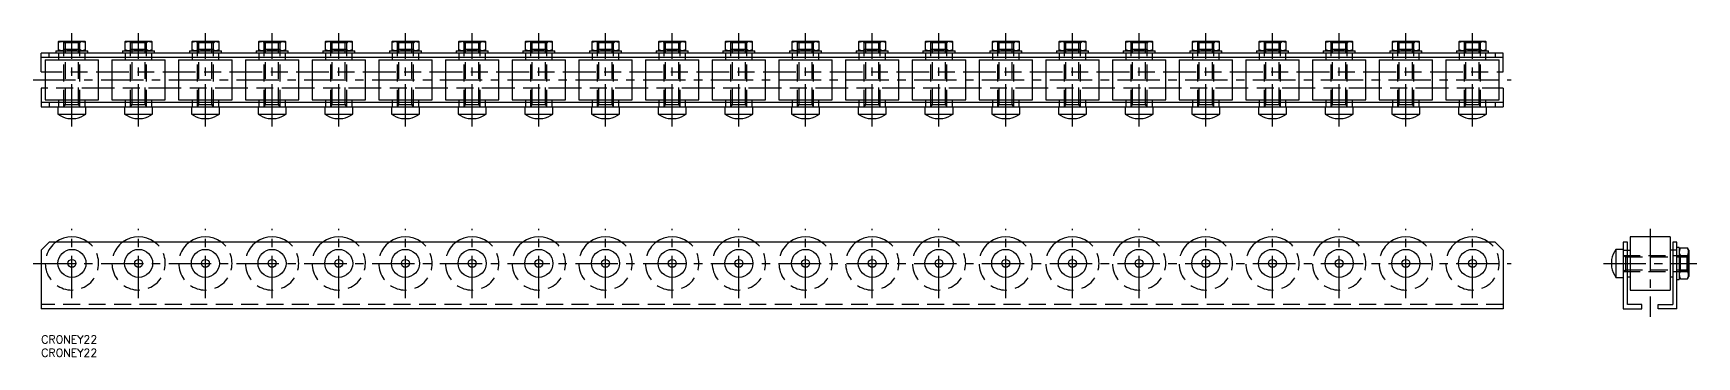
# Model space of a CAD drawing. Extents: x -3 to 621, y -8 to 113.
import ezdxf

# ---------------------------------------------------------------- set-up
doc = ezdxf.new("R2010")
doc.units = 0
doc.header["$LTSCALE"] = 0.5
doc.linetypes.add('CENTER', pattern=[50.8, 31.75, -6.35, 6.35, -6.35])
doc.linetypes.add('DASHED', pattern=[19.05, 12.7, -6.35])
for name, color, linetype in [('MSM_CENTER', 1, 'CENTER'), ('MSM_CONTINUOUS', 7, 'CONTINUOUS'), ('MSM_DASHED', 4, 'DASHED'), ('MSM_PART_NUMBER', 7, 'CONTINUOUS')]:
    doc.layers.add(name, color=color, linetype=linetype)
doc.styles.get("Standard").update_dxf_attribs({"font": 'txt.shx', "height": 3, "bigfont": 'bigfont.shx'})

# ---------------------------------------------------------------- blocks, each defined once
blk = doc.blocks.new('*U28')
at = {"layer": 'MSM_PART_NUMBER'}
blk.add_text('CRONEY22', height=3, dxfattribs=at).set_placement((0, -3))
blk = doc.blocks.new('*U29')
at = {"layer": 'MSM_PART_NUMBER'}
blk.add_text('CRONEY22', height=3, dxfattribs=at).set_placement((0, -8))

msp = doc.modelspace()

# ---------------------------------------------------------------- linework, layer by layer
at = {"layer": 'MSM_CENTER'}
for p, q in [((11.5, 78.24), (11.5, 113.24)), ((36.5, 78.24), (36.5, 113.24)), ((61.5, 78.24), (61.5, 113.24)), ((86.5, 78.24), (86.5, 113.24)), ((111.5, 78.24), (111.5, 113.24)), ((136.5, 78.24), (136.5, 113.24)), ((161.5, 78.24), (161.5, 113.24)), ((186.5, 78.24), (186.5, 113.24)), ((211.5, 78.24), (211.5, 113.24)), ((236.5, 78.24), (236.5, 113.24)), ((261.5, 78.24), (261.5, 113.24)), ((286.5, 78.24), (286.5, 113.24)), ((311.5, 78.24), (311.5, 113.24)), ((336.5, 78.24), (336.5, 113.24)), ((361.5, 78.24), (361.5, 113.24)), ((386.5, 78.24), (386.5, 113.24)), ((411.5, 78.24), (411.5, 113.24)), ((436.5, 78.24), (436.5, 113.24)), ((461.5, 78.24), (461.5, 113.24)), ((486.5, 78.24), (486.5, 113.24)), ((511.5, 78.24), (511.5, 113.24)), ((536.5, 78.24), (536.5, 113.24)), ((-3, 95.74), (551, 95.74)), ((11.5, 14), (11.5, 40)), ((36.5, 14), (36.5, 40)), ((61.5, 14), (61.5, 40)), ((86.5, 14), (86.5, 40)), ((111.5, 14), (111.5, 40)), ((136.5, 14), (136.5, 40)), ((161.5, 14), (161.5, 40)), ((186.5, 14), (186.5, 40)), ((211.5, 14), (211.5, 40)), ((236.5, 14), (236.5, 40)), ((261.5, 14), (261.5, 40)), ((286.5, 14), (286.5, 40)), ((311.5, 14), (311.5, 40)), ((336.5, 14), (336.5, 40)), ((361.5, 14), (361.5, 40)), ((386.5, 14), (386.5, 40)), ((411.5, 14), (411.5, 40)), ((436.5, 14), (436.5, 40)), ((461.5, 14), (461.5, 40)), ((486.5, 14), (486.5, 40)), ((511.5, 14), (511.5, 40)), ((536.5, 14), (536.5, 40)), ((603.03, 40), (603.03, 7)), ((-3, 27), (551, 27)), ((585.53, 27), (620.53, 27))]:
    msp.add_line(p, q, dxfattribs=at)
at = {"layer": 'MSM_CONTINUOUS'}
for p, q in [((5.5, 106.64), (5.5, 105.84)), ((5.5, 106.64), (17.5, 106.64)), ((6.6, 110.24), (6.5, 110.18)), ((6.5, 106.7), (6.5, 110.18)), ((6.5, 106.7), (6.6, 106.64)), ((6.6, 110.24), (16.4, 110.24)), ((11.5, 107.14), (11.5, 109.73)), ((16.5, 110.18), (16.4, 110.24)), ((16.4, 106.64), (16.5, 106.7)), ((16.5, 110.18), (16.5, 106.7)), ((17.5, 105.84), (17.5, 106.64)), ((30.5, 106.64), (30.5, 105.84)), ((30.5, 106.64), (42.5, 106.64)), ((31.6, 110.24), (31.5, 110.18)), ((31.5, 106.7), (31.5, 110.18)), ((31.5, 106.7), (31.6, 106.64)), ((31.6, 110.24), (41.4, 110.24)), ((36.5, 107.14), (36.5, 109.73)), ((41.5, 110.18), (41.4, 110.24)), ((41.4, 106.64), (41.5, 106.7)), ((41.5, 110.18), (41.5, 106.7)), ((42.5, 105.84), (42.5, 106.64)), ((55.5, 106.64), (55.5, 105.84)), ((55.5, 106.64), (67.5, 106.64)), ((56.6, 110.24), (56.5, 110.18)), ((56.5, 106.7), (56.5, 110.18)), ((56.5, 106.7), (56.6, 106.64)), ((56.6, 110.24), (66.4, 110.24)), ((61.5, 107.14), (61.5, 109.73)), ((66.5, 110.18), (66.4, 110.24)), ((66.4, 106.64), (66.5, 106.7)), ((66.5, 110.18), (66.5, 106.7)), ((67.5, 105.84), (67.5, 106.64)), ((80.5, 106.64), (80.5, 105.84)), ((80.5, 106.64), (92.5, 106.64)), ((81.6, 110.24), (81.5, 110.18)), ((81.5, 106.7), (81.5, 110.18)), ((81.5, 106.7), (81.6, 106.64)), ((81.6, 110.24), (91.4, 110.24)), ((86.5, 107.14), (86.5, 109.73)), ((91.5, 110.18), (91.4, 110.24)), ((91.4, 106.64), (91.5, 106.7)), ((91.5, 110.18), (91.5, 106.7)), ((92.5, 105.84), (92.5, 106.64)), ((105.5, 106.64), (105.5, 105.84)), ((105.5, 106.64), (117.5, 106.64)), ((106.6, 110.24), (106.5, 110.18)), ((106.5, 106.7), (106.5, 110.18)), ((106.5, 106.7), (106.6, 106.64)), ((106.6, 110.24), (116.4, 110.24)), ((111.5, 107.14), (111.5, 109.73)), ((116.5, 110.18), (116.4, 110.24)), ((116.4, 106.64), (116.5, 106.7)), ((116.5, 110.18), (116.5, 106.7)), ((117.5, 105.84), (117.5, 106.64)), ((130.5, 106.64), (130.5, 105.84)), ((130.5, 106.64), (142.5, 106.64)), ((131.6, 110.24), (131.5, 110.18)), ((131.5, 106.7), (131.5, 110.18)), ((131.5, 106.7), (131.6, 106.64)), ((131.6, 110.24), (141.4, 110.24)), ((136.5, 107.14), (136.5, 109.73)), ((141.5, 110.18), (141.4, 110.24)), ((141.4, 106.64), (141.5, 106.7)), ((141.5, 110.18), (141.5, 106.7)), ((142.5, 105.84), (142.5, 106.64)), ((155.5, 106.64), (155.5, 105.84)), ((155.5, 106.64), (167.5, 106.64)), ((156.6, 110.24), (156.5, 110.18)), ((156.5, 106.7), (156.5, 110.18)), ((156.5, 106.7), (156.6, 106.64)), ((156.6, 110.24), (166.4, 110.24)), ((161.5, 107.14), (161.5, 109.73)), ((166.5, 110.18), (166.4, 110.24)), ((166.4, 106.64), (166.5, 106.7)), ((166.5, 110.18), (166.5, 106.7)), ((167.5, 105.84), (167.5, 106.64)), ((180.5, 106.64), (180.5, 105.84)), ((180.5, 106.64), (192.5, 106.64)), ((181.6, 110.24), (181.5, 110.18)), ((181.5, 106.7), (181.5, 110.18)), ((181.5, 106.7), (181.6, 106.64)), ((181.6, 110.24), (191.4, 110.24)), ((186.5, 107.14), (186.5, 109.73)), ((191.5, 110.18), (191.4, 110.24)), ((191.4, 106.64), (191.5, 106.7)), ((191.5, 110.18), (191.5, 106.7)), ((192.5, 105.84), (192.5, 106.64)), ((205.5, 106.64), (205.5, 105.84)), ((205.5, 106.64), (217.5, 106.64)), ((206.6, 110.24), (206.5, 110.18)), ((206.5, 106.7), (206.5, 110.18)), ((206.5, 106.7), (206.6, 106.64)), ((206.6, 110.24), (216.4, 110.24)), ((211.5, 107.14), (211.5, 109.73)), ((216.5, 110.18), (216.4, 110.24)), ((216.4, 106.64), (216.5, 106.7)), ((216.5, 110.18), (216.5, 106.7)), ((217.5, 105.84), (217.5, 106.64)), ((230.5, 106.64), (230.5, 105.84)), ((230.5, 106.64), (242.5, 106.64)), ((231.6, 110.24), (231.5, 110.18)), ((231.5, 106.7), (231.5, 110.18)), ((231.5, 106.7), (231.6, 106.64)), ((231.6, 110.24), (241.4, 110.24)), ((236.5, 107.14), (236.5, 109.73)), ((241.5, 110.18), (241.4, 110.24)), ((241.4, 106.64), (241.5, 106.7)), ((241.5, 110.18), (241.5, 106.7)), ((242.5, 105.84), (242.5, 106.64)), ((255.5, 106.64), (255.5, 105.84)), ((255.5, 106.64), (267.5, 106.64)), ((256.6, 110.24), (256.5, 110.18)), ((256.5, 106.7), (256.5, 110.18)), ((256.5, 106.7), (256.6, 106.64)), ((256.6, 110.24), (266.4, 110.24)), ((261.5, 107.14), (261.5, 109.73)), ((266.5, 110.18), (266.4, 110.24)), ((266.4, 106.64), (266.5, 106.7)), ((266.5, 110.18), (266.5, 106.7)), ((267.5, 105.84), (267.5, 106.64)), ((280.5, 106.64), (280.5, 105.84)), ((280.5, 106.64), (292.5, 106.64)), ((281.6, 110.24), (281.5, 110.18)), ((281.5, 106.7), (281.5, 110.18)), ((281.5, 106.7), (281.6, 106.64)), ((281.6, 110.24), (291.4, 110.24)), ((286.5, 107.14), (286.5, 109.73)), ((291.5, 110.18), (291.4, 110.24)), ((291.4, 106.64), (291.5, 106.7)), ((291.5, 110.18), (291.5, 106.7)), ((292.5, 105.84), (292.5, 106.64)), ((305.5, 106.64), (305.5, 105.84)), ((305.5, 106.64), (317.5, 106.64)), ((306.6, 110.24), (306.5, 110.18)), ((306.5, 106.7), (306.5, 110.18)), ((306.5, 106.7), (306.6, 106.64)), ((306.6, 110.24), (316.4, 110.24)), ((311.5, 107.14), (311.5, 109.73)), ((316.5, 110.18), (316.4, 110.24)), ((316.4, 106.64), (316.5, 106.7)), ((316.5, 110.18), (316.5, 106.7)), ((317.5, 105.84), (317.5, 106.64)), ((330.5, 106.64), (330.5, 105.84)), ((330.5, 106.64), (342.5, 106.64)), ((331.6, 110.24), (331.5, 110.18)), ((331.5, 106.7), (331.5, 110.18)), ((331.5, 106.7), (331.6, 106.64)), ((331.6, 110.24), (341.4, 110.24)), ((336.5, 107.14), (336.5, 109.73)), ((341.5, 110.18), (341.4, 110.24)), ((341.4, 106.64), (341.5, 106.7)), ((341.5, 110.18), (341.5, 106.7)), ((342.5, 105.84), (342.5, 106.64)), ((355.5, 106.64), (355.5, 105.84)), ((355.5, 106.64), (367.5, 106.64)), ((356.6, 110.24), (356.5, 110.18)), ((356.5, 106.7), (356.5, 110.18)), ((356.5, 106.7), (356.6, 106.64)), ((356.6, 110.24), (366.4, 110.24)), ((361.5, 107.14), (361.5, 109.73)), ((366.5, 110.18), (366.4, 110.24)), ((366.4, 106.64), (366.5, 106.7)), ((366.5, 110.18), (366.5, 106.7)), ((367.5, 105.84), (367.5, 106.64)), ((380.5, 106.64), (380.5, 105.84)), ((380.5, 106.64), (392.5, 106.64)), ((381.6, 110.24), (381.5, 110.18)), ((381.5, 106.7), (381.5, 110.18)), ((381.5, 106.7), (381.6, 106.64)), ((381.6, 110.24), (391.4, 110.24)), ((386.5, 107.14), (386.5, 109.73)), ((391.5, 110.18), (391.4, 110.24)), ((391.4, 106.64), (391.5, 106.7)), ((391.5, 110.18), (391.5, 106.7)), ((392.5, 105.84), (392.5, 106.64)), ((405.5, 106.64), (405.5, 105.84)), ((405.5, 106.64), (417.5, 106.64)), ((406.6, 110.24), (406.5, 110.18)), ((406.5, 106.7), (406.5, 110.18)), ((406.5, 106.7), (406.6, 106.64)), ((406.6, 110.24), (416.4, 110.24)), ((411.5, 107.14), (411.5, 109.73)), ((416.5, 110.18), (416.4, 110.24)), ((416.4, 106.64), (416.5, 106.7)), ((416.5, 110.18), (416.5, 106.7)), ((417.5, 105.84), (417.5, 106.64)), ((430.5, 106.64), (430.5, 105.84)), ((430.5, 106.64), (442.5, 106.64)), ((431.6, 110.24), (431.5, 110.18)), ((431.5, 106.7), (431.5, 110.18)), ((431.5, 106.7), (431.6, 106.64)), ((431.6, 110.24), (441.4, 110.24)), ((436.5, 107.14), (436.5, 109.73)), ((441.5, 110.18), (441.4, 110.24)), ((441.4, 106.64), (441.5, 106.7)), ((441.5, 110.18), (441.5, 106.7)), ((442.5, 105.84), (442.5, 106.64)), ((455.5, 106.64), (455.5, 105.84)), ((455.5, 106.64), (467.5, 106.64)), ((456.6, 110.24), (456.5, 110.18)), ((456.5, 106.7), (456.5, 110.18)), ((456.5, 106.7), (456.6, 106.64)), ((456.6, 110.24), (466.4, 110.24)), ((461.5, 107.14), (461.5, 109.73)), ((466.5, 110.18), (466.4, 110.24)), ((466.4, 106.64), (466.5, 106.7)), ((466.5, 110.18), (466.5, 106.7)), ((467.5, 105.84), (467.5, 106.64)), ((480.5, 106.64), (480.5, 105.84)), ((480.5, 106.64), (492.5, 106.64)), ((481.6, 110.24), (481.5, 110.18)), ((481.5, 106.7), (481.5, 110.18)), ((481.5, 106.7), (481.6, 106.64)), ((481.6, 110.24), (491.4, 110.24)), ((486.5, 107.14), (486.5, 109.73)), ((491.5, 110.18), (491.4, 110.24)), ((491.4, 106.64), (491.5, 106.7)), ((491.5, 110.18), (491.5, 106.7)), ((492.5, 105.84), (492.5, 106.64)), ((505.5, 106.64), (505.5, 105.84)), ((505.5, 106.64), (517.5, 106.64)), ((506.6, 110.24), (506.5, 110.18)), ((506.5, 106.7), (506.5, 110.18)), ((506.5, 106.7), (506.6, 106.64)), ((506.6, 110.24), (516.4, 110.24)), ((511.5, 107.14), (511.5, 109.73)), ((516.5, 110.18), (516.4, 110.24)), ((516.4, 106.64), (516.5, 106.7)), ((516.5, 110.18), (516.5, 106.7)), ((517.5, 105.84), (517.5, 106.64)), ((530.5, 106.64), (530.5, 105.84)), ((530.5, 106.64), (542.5, 106.64)), ((531.6, 110.24), (531.5, 110.18)), ((531.5, 106.7), (531.5, 110.18)), ((531.5, 106.7), (531.6, 106.64)), ((531.6, 110.24), (541.4, 110.24)), ((536.5, 107.14), (536.5, 109.73)), ((541.5, 110.18), (541.4, 110.24)), ((541.4, 106.64), (541.5, 106.7)), ((541.5, 110.18), (541.5, 106.7)), ((542.5, 105.84), (542.5, 106.64)), ((0, 98.84), (0, 105.84)), ((548, 105.84), (0, 105.84)), ((0, 104.24), (548, 104.24)), ((1.5, 103.24), (1.5, 88.24)), ((1.5, 103.24), (21.5, 103.24)), ((3, 104.24), (3, 105.84)), ((6.5, 104.24), (6.5, 103.24)), ((16.5, 103.24), (16.5, 104.24)), ((21.5, 88.24), (21.5, 103.24)), ((26.5, 103.24), (26.5, 88.24)), ((26.5, 103.24), (46.5, 103.24)), ((31.5, 104.24), (31.5, 103.24)), ((41.5, 103.24), (41.5, 104.24)), ((46.5, 88.24), (46.5, 103.24)), ((51.5, 103.24), (51.5, 88.24)), ((51.5, 103.24), (71.5, 103.24)), ((56.5, 104.24), (56.5, 103.24)), ((66.5, 103.24), (66.5, 104.24)), ((71.5, 88.24), (71.5, 103.24)), ((76.5, 103.24), (76.5, 88.24)), ((76.5, 103.24), (96.5, 103.24)), ((81.5, 104.24), (81.5, 103.24)), ((91.5, 103.24), (91.5, 104.24)), ((96.5, 88.24), (96.5, 103.24)), ((101.5, 103.24), (101.5, 88.24)), ((101.5, 103.24), (121.5, 103.24)), ((106.5, 104.24), (106.5, 103.24)), ((116.5, 103.24), (116.5, 104.24)), ((121.5, 88.24), (121.5, 103.24)), ((126.5, 103.24), (126.5, 88.24)), ((126.5, 103.24), (146.5, 103.24)), ((131.5, 104.24), (131.5, 103.24)), ((141.5, 103.24), (141.5, 104.24)), ((146.5, 88.24), (146.5, 103.24)), ((151.5, 103.24), (151.5, 88.24)), ((151.5, 103.24), (171.5, 103.24)), ((156.5, 104.24), (156.5, 103.24)), ((166.5, 103.24), (166.5, 104.24)), ((171.5, 88.24), (171.5, 103.24)), ((176.5, 103.24), (176.5, 88.24)), ((176.5, 103.24), (196.5, 103.24)), ((181.5, 104.24), (181.5, 103.24)), ((191.5, 103.24), (191.5, 104.24)), ((196.5, 88.24), (196.5, 103.24)), ((201.5, 103.24), (201.5, 88.24)), ((201.5, 103.24), (221.5, 103.24)), ((206.5, 104.24), (206.5, 103.24)), ((216.5, 103.24), (216.5, 104.24)), ((221.5, 88.24), (221.5, 103.24)), ((226.5, 103.24), (226.5, 88.24)), ((226.5, 103.24), (246.5, 103.24)), ((231.5, 104.24), (231.5, 103.24)), ((241.5, 103.24), (241.5, 104.24)), ((246.5, 88.24), (246.5, 103.24)), ((251.5, 103.24), (251.5, 88.24)), ((251.5, 103.24), (271.5, 103.24)), ((256.5, 104.24), (256.5, 103.24)), ((266.5, 103.24), (266.5, 104.24)), ((271.5, 88.24), (271.5, 103.24)), ((276.5, 103.24), (276.5, 88.24)), ((276.5, 103.24), (296.5, 103.24)), ((281.5, 104.24), (281.5, 103.24)), ((291.5, 103.24), (291.5, 104.24)), ((296.5, 88.24), (296.5, 103.24)), ((301.5, 103.24), (301.5, 88.24)), ((301.5, 103.24), (321.5, 103.24)), ((306.5, 104.24), (306.5, 103.24)), ((316.5, 103.24), (316.5, 104.24)), ((321.5, 88.24), (321.5, 103.24)), ((326.5, 103.24), (326.5, 88.24)), ((326.5, 103.24), (346.5, 103.24)), ((331.5, 104.24), (331.5, 103.24)), ((341.5, 103.24), (341.5, 104.24)), ((346.5, 88.24), (346.5, 103.24)), ((351.5, 103.24), (351.5, 88.24)), ((351.5, 103.24), (371.5, 103.24)), ((356.5, 104.24), (356.5, 103.24)), ((366.5, 103.24), (366.5, 104.24)), ((371.5, 88.24), (371.5, 103.24)), ((376.5, 103.24), (376.5, 88.24)), ((376.5, 103.24), (396.5, 103.24)), ((381.5, 104.24), (381.5, 103.24)), ((391.5, 103.24), (391.5, 104.24)), ((396.5, 88.24), (396.5, 103.24)), ((401.5, 103.24), (401.5, 88.24)), ((401.5, 103.24), (421.5, 103.24)), ((406.5, 104.24), (406.5, 103.24)), ((416.5, 103.24), (416.5, 104.24)), ((421.5, 88.24), (421.5, 103.24)), ((426.5, 103.24), (426.5, 88.24)), ((426.5, 103.24), (446.5, 103.24)), ((431.5, 104.24), (431.5, 103.24)), ((441.5, 103.24), (441.5, 104.24)), ((446.5, 88.24), (446.5, 103.24)), ((451.5, 103.24), (451.5, 88.24)), ((451.5, 103.24), (471.5, 103.24)), ((456.5, 104.24), (456.5, 103.24)), ((466.5, 103.24), (466.5, 104.24)), ((471.5, 88.24), (471.5, 103.24)), ((476.5, 103.24), (476.5, 88.24)), ((476.5, 103.24), (496.5, 103.24)), ((481.5, 104.24), (481.5, 103.24)), ((491.5, 103.24), (491.5, 104.24)), ((496.5, 88.24), (496.5, 103.24)), ((501.5, 103.24), (501.5, 88.24)), ((501.5, 103.24), (521.5, 103.24)), ((506.5, 104.24), (506.5, 103.24)), ((516.5, 103.24), (516.5, 104.24)), ((521.5, 88.24), (521.5, 103.24)), ((526.5, 103.24), (526.5, 88.24)), ((526.5, 103.24), (546.5, 103.24)), ((531.5, 104.24), (531.5, 103.24)), ((541.5, 103.24), (541.5, 104.24)), ((545, 105.84), (545, 104.24)), ((546.5, 88.24), (546.5, 103.24)), ((548, 98.84), (548, 105.84)), ((0, 98.84), (1.5, 98.84)), ((21.5, 98.84), (26.5, 98.84)), ((46.5, 98.84), (51.5, 98.84)), ((71.5, 98.84), (76.5, 98.84)), ((96.5, 98.84), (101.5, 98.84)), ((121.5, 98.84), (126.5, 98.84)), ((146.5, 98.84), (151.5, 98.84)), ((171.5, 98.84), (176.5, 98.84)), ((196.5, 98.84), (201.5, 98.84)), ((221.5, 98.84), (226.5, 98.84)), ((246.5, 98.84), (251.5, 98.84)), ((271.5, 98.84), (276.5, 98.84)), ((296.5, 98.84), (301.5, 98.84)), ((321.5, 98.84), (326.5, 98.84)), ((346.5, 98.84), (351.5, 98.84)), ((371.5, 98.84), (376.5, 98.84)), ((396.5, 98.84), (401.5, 98.84)), ((421.5, 98.84), (426.5, 98.84)), ((446.5, 98.84), (451.5, 98.84)), ((471.5, 98.84), (476.5, 98.84)), ((496.5, 98.84), (501.5, 98.84)), ((521.5, 98.84), (526.5, 98.84)), ((546.5, 98.84), (548, 98.84)), ((0, 92.64), (0, 85.64)), ((1.5, 92.64), (0, 92.64)), ((1.5, 88.24), (21.5, 88.24)), ((6.5, 88.24), (6.5, 87.24)), ((16.5, 87.24), (16.5, 88.24)), ((26.5, 92.64), (21.5, 92.64)), ((26.5, 88.24), (46.5, 88.24)), ((31.5, 88.24), (31.5, 87.24)), ((41.5, 87.24), (41.5, 88.24)), ((51.5, 92.64), (46.5, 92.64)), ((51.5, 88.24), (71.5, 88.24)), ((56.5, 88.24), (56.5, 87.24)), ((66.5, 87.24), (66.5, 88.24)), ((76.5, 92.64), (71.5, 92.64)), ((76.5, 88.24), (96.5, 88.24)), ((81.5, 88.24), (81.5, 87.24)), ((91.5, 87.24), (91.5, 88.24)), ((101.5, 92.64), (96.5, 92.64)), ((101.5, 88.24), (121.5, 88.24)), ((106.5, 88.24), (106.5, 87.24)), ((116.5, 87.24), (116.5, 88.24)), ((126.5, 92.64), (121.5, 92.64)), ((126.5, 88.24), (146.5, 88.24)), ((131.5, 88.24), (131.5, 87.24)), ((141.5, 87.24), (141.5, 88.24)), ((151.5, 92.64), (146.5, 92.64)), ((151.5, 88.24), (171.5, 88.24)), ((156.5, 88.24), (156.5, 87.24)), ((166.5, 87.24), (166.5, 88.24)), ((176.5, 92.64), (171.5, 92.64)), ((176.5, 88.24), (196.5, 88.24)), ((181.5, 88.24), (181.5, 87.24)), ((191.5, 87.24), (191.5, 88.24)), ((201.5, 92.64), (196.5, 92.64)), ((201.5, 88.24), (221.5, 88.24)), ((206.5, 88.24), (206.5, 87.24)), ((216.5, 87.24), (216.5, 88.24)), ((226.5, 92.64), (221.5, 92.64)), ((226.5, 88.24), (246.5, 88.24)), ((231.5, 88.24), (231.5, 87.24)), ((241.5, 87.24), (241.5, 88.24)), ((251.5, 92.64), (246.5, 92.64)), ((251.5, 88.24), (271.5, 88.24)), ((256.5, 88.24), (256.5, 87.24)), ((266.5, 87.24), (266.5, 88.24)), ((276.5, 92.64), (271.5, 92.64)), ((276.5, 88.24), (296.5, 88.24)), ((281.5, 88.24), (281.5, 87.24)), ((291.5, 87.24), (291.5, 88.24)), ((301.5, 92.64), (296.5, 92.64)), ((301.5, 88.24), (321.5, 88.24)), ((306.5, 88.24), (306.5, 87.24)), ((316.5, 87.24), (316.5, 88.24)), ((326.5, 92.64), (321.5, 92.64)), ((326.5, 88.24), (346.5, 88.24)), ((331.5, 88.24), (331.5, 87.24)), ((341.5, 87.24), (341.5, 88.24)), ((351.5, 92.64), (346.5, 92.64)), ((351.5, 88.24), (371.5, 88.24)), ((356.5, 88.24), (356.5, 87.24)), ((366.5, 87.24), (366.5, 88.24)), ((376.5, 92.64), (371.5, 92.64)), ((376.5, 88.24), (396.5, 88.24)), ((381.5, 88.24), (381.5, 87.24)), ((391.5, 87.24), (391.5, 88.24)), ((401.5, 92.64), (396.5, 92.64)), ((401.5, 88.24), (421.5, 88.24)), ((406.5, 88.24), (406.5, 87.24)), ((416.5, 87.24), (416.5, 88.24)), ((426.5, 92.64), (421.5, 92.64)), ((426.5, 88.24), (446.5, 88.24)), ((431.5, 88.24), (431.5, 87.24)), ((441.5, 87.24), (441.5, 88.24)), ((451.5, 92.64), (446.5, 92.64)), ((451.5, 88.24), (471.5, 88.24)), ((456.5, 88.24), (456.5, 87.24)), ((466.5, 87.24), (466.5, 88.24)), ((476.5, 92.64), (471.5, 92.64)), ((476.5, 88.24), (496.5, 88.24)), ((481.5, 88.24), (481.5, 87.24)), ((491.5, 87.24), (491.5, 88.24)), ((501.5, 92.64), (496.5, 92.64)), ((501.5, 88.24), (521.5, 88.24)), ((506.5, 88.24), (506.5, 87.24)), ((516.5, 87.24), (516.5, 88.24)), ((526.5, 92.64), (521.5, 92.64)), ((526.5, 88.24), (546.5, 88.24)), ((531.5, 88.24), (531.5, 87.24)), ((541.5, 87.24), (541.5, 88.24)), ((548, 92.64), (546.5, 92.64)), ((548, 92.64), (548, 85.64)), ((548, 87.24), (0, 87.24)), ((0, 85.64), (548, 85.64)), ((3, 87.24), (3, 85.64)), ((6.25, 85.64), (6.25, 82.93)), ((6.25, 82.93), (16.75, 82.93)), ((10.01, 81.24), (12.99, 81.24)), ((16.75, 82.93), (16.75, 85.64)), ((31.25, 85.64), (31.25, 82.93)), ((31.25, 82.93), (41.75, 82.93)), ((35.01, 81.24), (37.99, 81.24)), ((41.75, 82.93), (41.75, 85.64)), ((56.25, 85.64), (56.25, 82.93)), ((56.25, 82.93), (66.75, 82.93)), ((60.01, 81.24), (62.99, 81.24)), ((66.75, 82.93), (66.75, 85.64)), ((81.25, 85.64), (81.25, 82.93)), ((81.25, 82.93), (91.75, 82.93)), ((85.01, 81.24), (87.99, 81.24)), ((91.75, 82.93), (91.75, 85.64)), ((106.25, 85.64), (106.25, 82.93)), ((106.25, 82.93), (116.75, 82.93)), ((110.01, 81.24), (112.99, 81.24)), ((116.75, 82.93), (116.75, 85.64)), ((131.25, 85.64), (131.25, 82.93)), ((131.25, 82.93), (141.75, 82.93)), ((135.01, 81.24), (137.99, 81.24)), ((141.75, 82.93), (141.75, 85.64)), ((156.25, 85.64), (156.25, 82.93)), ((156.25, 82.93), (166.75, 82.93)), ((160.01, 81.24), (162.99, 81.24)), ((166.75, 82.93), (166.75, 85.64)), ((181.25, 85.64), (181.25, 82.93)), ((181.25, 82.93), (191.75, 82.93)), ((185.01, 81.24), (187.99, 81.24)), ((191.75, 82.93), (191.75, 85.64)), ((206.25, 85.64), (206.25, 82.93)), ((206.25, 82.93), (216.75, 82.93)), ((210.01, 81.24), (212.99, 81.24)), ((216.75, 82.93), (216.75, 85.64)), ((231.25, 85.64), (231.25, 82.93)), ((231.25, 82.93), (241.75, 82.93)), ((235.01, 81.24), (237.99, 81.24)), ((241.75, 82.93), (241.75, 85.64)), ((256.25, 85.64), (256.25, 82.93)), ((256.25, 82.93), (266.75, 82.93)), ((260.01, 81.24), (262.99, 81.24)), ((266.75, 82.93), (266.75, 85.64)), ((281.25, 85.64), (281.25, 82.93)), ((281.25, 82.93), (291.75, 82.93)), ((285.01, 81.24), (287.99, 81.24)), ((291.75, 82.93), (291.75, 85.64)), ((306.25, 85.64), (306.25, 82.93)), ((306.25, 82.93), (316.75, 82.93)), ((310.01, 81.24), (312.99, 81.24)), ((316.75, 82.93), (316.75, 85.64)), ((331.25, 85.64), (331.25, 82.93)), ((331.25, 82.93), (341.75, 82.93)), ((335.01, 81.24), (337.99, 81.24)), ((341.75, 82.93), (341.75, 85.64)), ((356.25, 85.64), (356.25, 82.93)), ((356.25, 82.93), (366.75, 82.93)), ((360.01, 81.24), (362.99, 81.24)), ((366.75, 82.93), (366.75, 85.64)), ((381.25, 85.64), (381.25, 82.93)), ((381.25, 82.93), (391.75, 82.93)), ((385.01, 81.24), (387.99, 81.24)), ((391.75, 82.93), (391.75, 85.64)), ((406.25, 85.64), (406.25, 82.93)), ((406.25, 82.93), (416.75, 82.93)), ((410.01, 81.24), (412.99, 81.24)), ((416.75, 82.93), (416.75, 85.64)), ((431.25, 85.64), (431.25, 82.93)), ((431.25, 82.93), (441.75, 82.93)), ((435.01, 81.24), (437.99, 81.24)), ((441.75, 82.93), (441.75, 85.64)), ((456.25, 85.64), (456.25, 82.93)), ((456.25, 82.93), (466.75, 82.93)), ((460.01, 81.24), (462.99, 81.24)), ((466.75, 82.93), (466.75, 85.64)), ((481.25, 85.64), (481.25, 82.93)), ((481.25, 82.93), (491.75, 82.93)), ((485.01, 81.24), (487.99, 81.24)), ((491.75, 82.93), (491.75, 85.64)), ((506.25, 85.64), (506.25, 82.93)), ((506.25, 82.93), (516.75, 82.93)), ((510.01, 81.24), (512.99, 81.24)), ((516.75, 82.93), (516.75, 85.64)), ((531.25, 85.64), (531.25, 82.93)), ((531.25, 82.93), (541.75, 82.93)), ((535.01, 81.24), (537.99, 81.24)), ((541.75, 82.93), (541.75, 85.64)), ((545, 87.24), (545, 85.64)), ((0, 32), (3, 35)), ((0, 32), (0, 10)), ((545, 35), (3, 35)), ((545, 35), (548, 32)), ((548, 32), (548, 10)), ((590.22, 32.25), (590.22, 21.75)), ((592.93, 32.25), (590.22, 32.25)), ((594.53, 35), (592.93, 35)), ((592.93, 35), (592.93, 10)), ((592.93, 32), (595.53, 32)), ((594.53, 11.6), (594.53, 35)), ((595.53, 37), (595.53, 17)), ((610.53, 37), (595.53, 37)), ((610.53, 37), (610.53, 17)), ((613.13, 32), (610.53, 32)), ((611.53, 35), (611.53, 11.6)), ((613.13, 35), (611.53, 35)), ((613.13, 10), (613.13, 35)), ((613.93, 33), (613.13, 33)), ((613.93, 33), (613.93, 21)), ((614.43, 32.77), (613.93, 31.9)), ((614.43, 32.77), (617.02, 32.77)), ((617.53, 31.9), (617.02, 32.77)), ((617.53, 31.9), (617.53, 22.1)), ((588.53, 28.49), (588.53, 25.51)), ((614.43, 29.89), (617.02, 29.89)), ((590.22, 21.75), (592.93, 21.75)), ((594.53, 22), (595.53, 22)), ((610.53, 22), (611.53, 22)), ((613.13, 21), (613.93, 21)), ((613.93, 22.1), (614.43, 21.23)), ((614.43, 24.11), (617.02, 24.11)), ((614.43, 21.23), (617.02, 21.23)), ((617.02, 21.23), (617.53, 22.1)), ((595.53, 17), (610.53, 17)), ((548, 10), (0, 10)), ((592.93, 10), (599.93, 10)), ((599.93, 11.6), (594.53, 11.6)), ((599.93, 10), (599.93, 11.6)), ((606.13, 11.6), (611.53, 11.6)), ((606.13, 10), (606.13, 11.6)), ((613.13, 10), (606.13, 10))]:
    msp.add_line(p, q, dxfattribs=at)
for centre, radius in [((11.5, 27), 5.25), ((36.5, 27), 5.25), ((61.5, 27), 5.25), ((86.5, 27), 5.25), ((111.5, 27), 5.25), ((136.5, 27), 5.25), ((161.5, 27), 5.25), ((186.5, 27), 5.25), ((211.5, 27), 5.25), ((236.5, 27), 5.25), ((261.5, 27), 5.25), ((286.5, 27), 5.25), ((311.5, 27), 5.25), ((336.5, 27), 5.25), ((361.5, 27), 5.25), ((386.5, 27), 5.25), ((411.5, 27), 5.25), ((436.5, 27), 5.25), ((461.5, 27), 5.25), ((486.5, 27), 5.25), ((511.5, 27), 5.25), ((536.5, 27), 5.25), ((11.5, 27), 1.49), ((36.5, 27), 1.49), ((61.5, 27), 1.49), ((86.5, 27), 1.49), ((111.5, 27), 1.49), ((136.5, 27), 1.49), ((161.5, 27), 1.49), ((186.5, 27), 1.49), ((211.5, 27), 1.49), ((236.5, 27), 1.49), ((261.5, 27), 1.49), ((286.5, 27), 1.49), ((311.5, 27), 1.49), ((336.5, 27), 1.49), ((361.5, 27), 1.49), ((386.5, 27), 1.49), ((411.5, 27), 1.49), ((436.5, 27), 1.49), ((461.5, 27), 1.49), ((486.5, 27), 1.49), ((511.5, 27), 1.49), ((536.5, 27), 1.49)]:
    msp.add_circle(centre, radius, dxfattribs=at)
for centre, radius, start, end in [((9, 102.81), 7.37, 70.15922, 109.84078), ((9, 114.07), 7.37, 250.15922, 289.84078), ((14, 102.81), 7.37, 70.15922, 109.84078), ((14, 114.07), 7.37, 250.15922, 289.84078), ((34, 102.81), 7.37, 70.15922, 109.84078), ((34, 114.07), 7.37, 250.15922, 289.84078), ((39, 102.81), 7.37, 70.15922, 109.84078), ((39, 114.07), 7.37, 250.15922, 289.84078), ((59, 102.81), 7.37, 70.15922, 109.84078), ((59, 114.07), 7.37, 250.15922, 289.84078), ((64, 102.81), 7.37, 70.15922, 109.84078), ((64, 114.07), 7.37, 250.15922, 289.84078), ((84, 102.81), 7.37, 70.15922, 109.84078), ((84, 114.07), 7.37, 250.15922, 289.84078), ((89, 102.81), 7.37, 70.15922, 109.84078), ((89, 114.07), 7.37, 250.15922, 289.84078), ((109, 102.81), 7.37, 70.15922, 109.84078), ((109, 114.07), 7.37, 250.15922, 289.84078), ((114, 102.81), 7.37, 70.15922, 109.84078), ((114, 114.07), 7.37, 250.15922, 289.84078), ((134, 102.81), 7.37, 70.15922, 109.84078), ((134, 114.07), 7.37, 250.15922, 289.84078), ((139, 102.81), 7.37, 70.15922, 109.84078), ((139, 114.07), 7.37, 250.15922, 289.84078), ((159, 102.81), 7.37, 70.15922, 109.84078), ((159, 114.07), 7.37, 250.15922, 289.84078), ((164, 102.81), 7.37, 70.15922, 109.84078), ((164, 114.07), 7.37, 250.15922, 289.84078), ((184, 102.81), 7.37, 70.15922, 109.84078), ((184, 114.07), 7.37, 250.15922, 289.84078), ((189, 102.81), 7.37, 70.15922, 109.84078), ((189, 114.07), 7.37, 250.15922, 289.84078), ((209, 102.81), 7.37, 70.15922, 109.84078), ((209, 114.07), 7.37, 250.15922, 289.84078), ((214, 102.81), 7.37, 70.15922, 109.84078), ((214, 114.07), 7.37, 250.15922, 289.84078), ((234, 102.81), 7.37, 70.15922, 109.84078), ((234, 114.07), 7.37, 250.15922, 289.84078), ((239, 102.81), 7.37, 70.15922, 109.84078), ((239, 114.07), 7.37, 250.15922, 289.84078), ((259, 102.81), 7.37, 70.15922, 109.84078), ((259, 114.07), 7.37, 250.15922, 289.84078), ((264, 102.81), 7.37, 70.15922, 109.84078), ((264, 114.07), 7.37, 250.15922, 289.84078), ((284, 102.81), 7.37, 70.15922, 109.84078), ((284, 114.07), 7.37, 250.15922, 289.84078), ((289, 102.81), 7.37, 70.15922, 109.84078), ((289, 114.07), 7.37, 250.15922, 289.84078), ((309, 102.81), 7.37, 70.15922, 109.84078), ((309, 114.07), 7.37, 250.15922, 289.84078), ((314, 102.81), 7.37, 70.15922, 109.84078), ((314, 114.07), 7.37, 250.15922, 289.84078), ((334, 102.81), 7.37, 70.15922, 109.84078), ((334, 114.07), 7.37, 250.15922, 289.84078), ((339, 102.81), 7.37, 70.15922, 109.84078), ((339, 114.07), 7.37, 250.15922, 289.84078), ((359, 102.81), 7.37, 70.15922, 109.84078), ((359, 114.07), 7.37, 250.15922, 289.84078), ((364, 102.81), 7.37, 70.15922, 109.84078), ((364, 114.07), 7.37, 250.15922, 289.84078), ((384, 102.81), 7.37, 70.15922, 109.84078), ((384, 114.07), 7.37, 250.15922, 289.84078), ((389, 102.81), 7.37, 70.15922, 109.84078), ((389, 114.07), 7.37, 250.15922, 289.84078), ((409, 102.81), 7.37, 70.15922, 109.84078), ((409, 114.07), 7.37, 250.15922, 289.84078), ((414, 102.81), 7.37, 70.15922, 109.84078), ((414, 114.07), 7.37, 250.15922, 289.84078), ((434, 102.81), 7.37, 70.15922, 109.84078), ((434, 114.07), 7.37, 250.15922, 289.84078), ((439, 102.81), 7.37, 70.15922, 109.84078), ((439, 114.07), 7.37, 250.15922, 289.84078), ((459, 102.81), 7.37, 70.15922, 109.84078), ((459, 114.07), 7.37, 250.15922, 289.84078), ((464, 102.81), 7.37, 70.15922, 109.84078), ((464, 114.07), 7.37, 250.15922, 289.84078), ((484, 102.81), 7.37, 70.15922, 109.84078), ((484, 114.07), 7.37, 250.15922, 289.84078), ((489, 102.81), 7.37, 70.15922, 109.84078), ((489, 114.07), 7.37, 250.15922, 289.84078), ((509, 102.81), 7.37, 70.15922, 109.84078), ((509, 114.07), 7.37, 250.15922, 289.84078), ((514, 102.81), 7.37, 70.15922, 109.84078), ((514, 114.07), 7.37, 250.15922, 289.84078), ((534, 102.81), 7.37, 70.15922, 109.84078), ((534, 114.07), 7.37, 250.15922, 289.84078), ((539, 102.81), 7.37, 70.15922, 109.84078), ((539, 114.07), 7.37, 250.15922, 289.84078), ((13.04, 92.97), 12.12, 235.94449, 255.52141), ((9.96, 92.97), 12.12, 284.47859, 304.05551), ((38.04, 92.97), 12.12, 235.94449, 255.52141), ((34.96, 92.97), 12.12, 284.47859, 304.05551), ((63.04, 92.97), 12.12, 235.94449, 255.52141), ((59.96, 92.97), 12.12, 284.47859, 304.05551), ((88.04, 92.97), 12.12, 235.94449, 255.52141), ((84.96, 92.97), 12.12, 284.47859, 304.05551), ((113.04, 92.97), 12.12, 235.94449, 255.52141), ((109.96, 92.97), 12.12, 284.47859, 304.05551), ((138.04, 92.97), 12.12, 235.94449, 255.52141), ((134.96, 92.97), 12.12, 284.47859, 304.05551), ((163.04, 92.97), 12.12, 235.94449, 255.52141), ((159.96, 92.97), 12.12, 284.47859, 304.05551), ((188.04, 92.97), 12.12, 235.94449, 255.52141), ((184.96, 92.97), 12.12, 284.47859, 304.05551), ((213.04, 92.97), 12.12, 235.94449, 255.52141), ((209.96, 92.97), 12.12, 284.47859, 304.05551), ((238.04, 92.97), 12.12, 235.94449, 255.52141), ((234.96, 92.97), 12.12, 284.47859, 304.05551), ((263.04, 92.97), 12.12, 235.94449, 255.52141), ((259.96, 92.97), 12.12, 284.47859, 304.05551), ((288.04, 92.97), 12.12, 235.94449, 255.52141), ((284.96, 92.97), 12.12, 284.47859, 304.05551), ((313.04, 92.97), 12.12, 235.94449, 255.52141), ((309.96, 92.97), 12.12, 284.47859, 304.05551), ((338.04, 92.97), 12.12, 235.94449, 255.52141), ((334.96, 92.97), 12.12, 284.47859, 304.05551), ((363.04, 92.97), 12.12, 235.94449, 255.52141), ((359.96, 92.97), 12.12, 284.47859, 304.05551), ((388.04, 92.97), 12.12, 235.94449, 255.52141), ((384.96, 92.97), 12.12, 284.47859, 304.05551), ((413.04, 92.97), 12.12, 235.94449, 255.52141), ((409.96, 92.97), 12.12, 284.47859, 304.05551), ((438.04, 92.97), 12.12, 235.94449, 255.52141), ((434.96, 92.97), 12.12, 284.47859, 304.05551), ((463.04, 92.97), 12.12, 235.94449, 255.52141), ((459.96, 92.97), 12.12, 284.47859, 304.05551), ((488.04, 92.97), 12.12, 235.94449, 255.52141), ((484.96, 92.97), 12.12, 284.47859, 304.05551), ((513.04, 92.97), 12.12, 235.94449, 255.52141), ((509.96, 92.97), 12.12, 284.47859, 304.05551), ((538.04, 92.97), 12.12, 235.94449, 255.52141), ((534.96, 92.97), 12.12, 284.47859, 304.05551), ((11.5, 27), 10, 53.1301, 126.8699), ((36.5, 27), 10, 53.1301, 126.8699), ((61.5, 27), 10, 53.1301, 126.8699), ((86.5, 27), 10, 53.1301, 126.8699), ((111.5, 27), 10, 53.1301, 126.8699), ((136.5, 27), 10, 53.1301, 126.8699), ((161.5, 27), 10, 53.1301, 126.8699), ((186.5, 27), 10, 53.1301, 126.8699), ((211.5, 27), 10, 53.1301, 126.8699), ((236.5, 27), 10, 53.1301, 126.8699), ((261.5, 27), 10, 53.1301, 126.8699), ((286.5, 27), 10, 53.1301, 126.8699), ((311.5, 27), 10, 53.1301, 126.8699), ((336.5, 27), 10, 53.1301, 126.8699), ((361.5, 27), 10, 53.1301, 126.8699), ((386.5, 27), 10, 53.1301, 126.8699), ((411.5, 27), 10, 53.1301, 126.8699), ((436.5, 27), 10, 53.1301, 126.8699), ((461.5, 27), 10, 53.1301, 126.8699), ((486.5, 27), 10, 53.1301, 126.8699), ((511.5, 27), 10, 53.1301, 126.8699), ((536.5, 27), 10, 53.1301, 126.8699), ((600.26, 25.46), 12.12, 145.94449, 165.52141), ((616.54, 31.33), 2.56, 154.35735, 214.35735), ((614.91, 31.33), 2.56, 325.64265, 25.64265), ((600.26, 28.54), 12.12, 194.47859, 214.05551), ((623.59, 27), 9.61, 162.51237, 197.48763), ((607.86, 27), 9.61, 342.51237, 17.48763), ((616.54, 22.67), 2.56, 145.64265, 205.64265), ((614.91, 22.67), 2.56, 334.35735, 34.35735)]:
    msp.add_arc(centre, radius, start, end, dxfattribs=at)
at = {"layer": 'MSM_DASHED'}
for p, q in [((7.96, 110.24), (8.5, 109.7)), ((7.96, 106.64), (8.5, 107.18)), ((9.04, 110.24), (8.5, 109.7)), ((14.5, 109.7), (8.5, 109.7)), ((8.5, 85.64), (8.5, 109.7)), ((14.5, 107.18), (8.5, 107.18)), ((9.04, 86.58), (9.04, 110.24)), ((13.96, 110.24), (14.5, 109.7)), ((13.96, 86.58), (13.96, 110.24)), ((15.04, 110.24), (14.5, 109.7)), ((14.5, 85.64), (14.5, 109.7)), ((15.04, 106.64), (14.5, 107.18)), ((32.96, 110.24), (33.5, 109.7)), ((32.96, 106.64), (33.5, 107.18)), ((34.04, 110.24), (33.5, 109.7)), ((39.5, 109.7), (33.5, 109.7)), ((33.5, 85.64), (33.5, 109.7)), ((39.5, 107.18), (33.5, 107.18)), ((34.04, 86.58), (34.04, 110.24)), ((38.96, 110.24), (39.5, 109.7)), ((38.96, 86.58), (38.96, 110.24)), ((40.04, 110.24), (39.5, 109.7)), ((39.5, 85.64), (39.5, 109.7)), ((40.04, 106.64), (39.5, 107.18)), ((57.96, 110.24), (58.5, 109.7)), ((57.96, 106.64), (58.5, 107.18)), ((59.04, 110.24), (58.5, 109.7)), ((64.5, 109.7), (58.5, 109.7)), ((58.5, 85.64), (58.5, 109.7)), ((64.5, 107.18), (58.5, 107.18)), ((59.04, 86.58), (59.04, 110.24)), ((63.96, 110.24), (64.5, 109.7)), ((63.96, 86.58), (63.96, 110.24)), ((65.04, 110.24), (64.5, 109.7)), ((64.5, 85.64), (64.5, 109.7)), ((65.04, 106.64), (64.5, 107.18)), ((82.96, 110.24), (83.5, 109.7)), ((82.96, 106.64), (83.5, 107.18)), ((84.04, 110.24), (83.5, 109.7)), ((89.5, 109.7), (83.5, 109.7)), ((83.5, 85.64), (83.5, 109.7)), ((89.5, 107.18), (83.5, 107.18)), ((84.04, 86.58), (84.04, 110.24)), ((88.96, 110.24), (89.5, 109.7)), ((88.96, 86.58), (88.96, 110.24)), ((90.04, 110.24), (89.5, 109.7)), ((89.5, 85.64), (89.5, 109.7)), ((90.04, 106.64), (89.5, 107.18)), ((107.96, 110.24), (108.5, 109.7)), ((107.96, 106.64), (108.5, 107.18)), ((109.04, 110.24), (108.5, 109.7)), ((114.5, 109.7), (108.5, 109.7)), ((108.5, 85.64), (108.5, 109.7)), ((114.5, 107.18), (108.5, 107.18)), ((109.04, 86.58), (109.04, 110.24)), ((113.96, 110.24), (114.5, 109.7)), ((113.96, 86.58), (113.96, 110.24)), ((115.04, 110.24), (114.5, 109.7)), ((114.5, 85.64), (114.5, 109.7)), ((115.04, 106.64), (114.5, 107.18)), ((132.96, 110.24), (133.5, 109.7)), ((132.96, 106.64), (133.5, 107.18)), ((134.04, 110.24), (133.5, 109.7)), ((139.5, 109.7), (133.5, 109.7)), ((133.5, 85.64), (133.5, 109.7)), ((139.5, 107.18), (133.5, 107.18)), ((134.04, 86.58), (134.04, 110.24)), ((138.96, 110.24), (139.5, 109.7)), ((138.96, 86.58), (138.96, 110.24)), ((140.04, 110.24), (139.5, 109.7)), ((139.5, 85.64), (139.5, 109.7)), ((140.04, 106.64), (139.5, 107.18)), ((157.96, 110.24), (158.5, 109.7)), ((157.96, 106.64), (158.5, 107.18)), ((159.04, 110.24), (158.5, 109.7)), ((164.5, 109.7), (158.5, 109.7)), ((158.5, 85.64), (158.5, 109.7)), ((164.5, 107.18), (158.5, 107.18)), ((159.04, 86.58), (159.04, 110.24)), ((163.96, 110.24), (164.5, 109.7)), ((163.96, 86.58), (163.96, 110.24)), ((165.04, 110.24), (164.5, 109.7)), ((164.5, 85.64), (164.5, 109.7)), ((165.04, 106.64), (164.5, 107.18)), ((182.96, 110.24), (183.5, 109.7)), ((182.96, 106.64), (183.5, 107.18)), ((184.04, 110.24), (183.5, 109.7)), ((189.5, 109.7), (183.5, 109.7)), ((183.5, 85.64), (183.5, 109.7)), ((189.5, 107.18), (183.5, 107.18)), ((184.04, 86.58), (184.04, 110.24)), ((188.96, 110.24), (189.5, 109.7)), ((188.96, 86.58), (188.96, 110.24)), ((190.04, 110.24), (189.5, 109.7)), ((189.5, 85.64), (189.5, 109.7)), ((190.04, 106.64), (189.5, 107.18)), ((207.96, 110.24), (208.5, 109.7)), ((207.96, 106.64), (208.5, 107.18)), ((209.04, 110.24), (208.5, 109.7)), ((214.5, 109.7), (208.5, 109.7)), ((208.5, 85.64), (208.5, 109.7)), ((214.5, 107.18), (208.5, 107.18)), ((209.04, 86.58), (209.04, 110.24)), ((213.96, 110.24), (214.5, 109.7)), ((213.96, 86.58), (213.96, 110.24)), ((215.04, 110.24), (214.5, 109.7)), ((214.5, 85.64), (214.5, 109.7)), ((215.04, 106.64), (214.5, 107.18)), ((232.96, 110.24), (233.5, 109.7)), ((232.96, 106.64), (233.5, 107.18)), ((234.04, 110.24), (233.5, 109.7)), ((239.5, 109.7), (233.5, 109.7)), ((233.5, 85.64), (233.5, 109.7)), ((239.5, 107.18), (233.5, 107.18)), ((234.04, 86.58), (234.04, 110.24)), ((238.96, 110.24), (239.5, 109.7)), ((238.96, 86.58), (238.96, 110.24)), ((240.04, 110.24), (239.5, 109.7)), ((239.5, 85.64), (239.5, 109.7)), ((240.04, 106.64), (239.5, 107.18)), ((257.96, 110.24), (258.5, 109.7)), ((257.96, 106.64), (258.5, 107.18)), ((259.04, 110.24), (258.5, 109.7)), ((264.5, 109.7), (258.5, 109.7)), ((258.5, 85.64), (258.5, 109.7)), ((264.5, 107.18), (258.5, 107.18)), ((259.04, 86.58), (259.04, 110.24)), ((263.96, 110.24), (264.5, 109.7)), ((263.96, 86.58), (263.96, 110.24)), ((265.04, 110.24), (264.5, 109.7)), ((264.5, 85.64), (264.5, 109.7)), ((265.04, 106.64), (264.5, 107.18)), ((282.96, 110.24), (283.5, 109.7)), ((282.96, 106.64), (283.5, 107.18)), ((284.04, 110.24), (283.5, 109.7)), ((289.5, 109.7), (283.5, 109.7)), ((283.5, 85.64), (283.5, 109.7)), ((289.5, 107.18), (283.5, 107.18)), ((284.04, 86.58), (284.04, 110.24)), ((288.96, 110.24), (289.5, 109.7)), ((288.96, 86.58), (288.96, 110.24)), ((290.04, 110.24), (289.5, 109.7)), ((289.5, 85.64), (289.5, 109.7)), ((290.04, 106.64), (289.5, 107.18)), ((307.96, 110.24), (308.5, 109.7)), ((307.96, 106.64), (308.5, 107.18)), ((309.04, 110.24), (308.5, 109.7)), ((314.5, 109.7), (308.5, 109.7)), ((308.5, 85.64), (308.5, 109.7)), ((314.5, 107.18), (308.5, 107.18)), ((309.04, 86.58), (309.04, 110.24)), ((313.96, 110.24), (314.5, 109.7)), ((313.96, 86.58), (313.96, 110.24)), ((315.04, 110.24), (314.5, 109.7)), ((314.5, 85.64), (314.5, 109.7)), ((315.04, 106.64), (314.5, 107.18)), ((332.96, 110.24), (333.5, 109.7)), ((332.96, 106.64), (333.5, 107.18)), ((334.04, 110.24), (333.5, 109.7)), ((339.5, 109.7), (333.5, 109.7)), ((333.5, 85.64), (333.5, 109.7)), ((339.5, 107.18), (333.5, 107.18)), ((334.04, 86.58), (334.04, 110.24)), ((338.96, 110.24), (339.5, 109.7)), ((338.96, 86.58), (338.96, 110.24)), ((340.04, 110.24), (339.5, 109.7)), ((339.5, 85.64), (339.5, 109.7)), ((340.04, 106.64), (339.5, 107.18)), ((357.96, 110.24), (358.5, 109.7)), ((357.96, 106.64), (358.5, 107.18)), ((359.04, 110.24), (358.5, 109.7)), ((364.5, 109.7), (358.5, 109.7)), ((358.5, 85.64), (358.5, 109.7)), ((364.5, 107.18), (358.5, 107.18)), ((359.04, 86.58), (359.04, 110.24)), ((363.96, 110.24), (364.5, 109.7)), ((363.96, 86.58), (363.96, 110.24)), ((365.04, 110.24), (364.5, 109.7)), ((364.5, 85.64), (364.5, 109.7)), ((365.04, 106.64), (364.5, 107.18)), ((382.96, 110.24), (383.5, 109.7)), ((382.96, 106.64), (383.5, 107.18)), ((384.04, 110.24), (383.5, 109.7)), ((389.5, 109.7), (383.5, 109.7)), ((383.5, 85.64), (383.5, 109.7)), ((389.5, 107.18), (383.5, 107.18)), ((384.04, 86.58), (384.04, 110.24)), ((388.96, 110.24), (389.5, 109.7)), ((388.96, 86.58), (388.96, 110.24)), ((390.04, 110.24), (389.5, 109.7)), ((389.5, 85.64), (389.5, 109.7)), ((390.04, 106.64), (389.5, 107.18)), ((407.96, 110.24), (408.5, 109.7)), ((407.96, 106.64), (408.5, 107.18)), ((409.04, 110.24), (408.5, 109.7)), ((414.5, 109.7), (408.5, 109.7)), ((408.5, 85.64), (408.5, 109.7)), ((414.5, 107.18), (408.5, 107.18)), ((409.04, 86.58), (409.04, 110.24)), ((413.96, 110.24), (414.5, 109.7)), ((413.96, 86.58), (413.96, 110.24)), ((415.04, 110.24), (414.5, 109.7)), ((414.5, 85.64), (414.5, 109.7)), ((415.04, 106.64), (414.5, 107.18)), ((432.96, 110.24), (433.5, 109.7)), ((432.96, 106.64), (433.5, 107.18)), ((434.04, 110.24), (433.5, 109.7)), ((439.5, 109.7), (433.5, 109.7)), ((433.5, 85.64), (433.5, 109.7)), ((439.5, 107.18), (433.5, 107.18)), ((434.04, 86.58), (434.04, 110.24)), ((438.96, 110.24), (439.5, 109.7)), ((438.96, 86.58), (438.96, 110.24)), ((440.04, 110.24), (439.5, 109.7)), ((439.5, 85.64), (439.5, 109.7)), ((440.04, 106.64), (439.5, 107.18)), ((457.96, 110.24), (458.5, 109.7)), ((457.96, 106.64), (458.5, 107.18)), ((459.04, 110.24), (458.5, 109.7)), ((464.5, 109.7), (458.5, 109.7)), ((458.5, 85.64), (458.5, 109.7)), ((464.5, 107.18), (458.5, 107.18)), ((459.04, 86.58), (459.04, 110.24)), ((463.96, 110.24), (464.5, 109.7)), ((463.96, 86.58), (463.96, 110.24)), ((465.04, 110.24), (464.5, 109.7)), ((464.5, 85.64), (464.5, 109.7)), ((465.04, 106.64), (464.5, 107.18)), ((482.96, 110.24), (483.5, 109.7)), ((482.96, 106.64), (483.5, 107.18)), ((484.04, 110.24), (483.5, 109.7)), ((489.5, 109.7), (483.5, 109.7)), ((483.5, 85.64), (483.5, 109.7)), ((489.5, 107.18), (483.5, 107.18)), ((484.04, 86.58), (484.04, 110.24)), ((488.96, 110.24), (489.5, 109.7)), ((488.96, 86.58), (488.96, 110.24)), ((490.04, 110.24), (489.5, 109.7)), ((489.5, 85.64), (489.5, 109.7)), ((490.04, 106.64), (489.5, 107.18)), ((507.96, 110.24), (508.5, 109.7)), ((507.96, 106.64), (508.5, 107.18)), ((509.04, 110.24), (508.5, 109.7)), ((514.5, 109.7), (508.5, 109.7)), ((508.5, 85.64), (508.5, 109.7)), ((514.5, 107.18), (508.5, 107.18)), ((509.04, 86.58), (509.04, 110.24)), ((513.96, 110.24), (514.5, 109.7)), ((513.96, 86.58), (513.96, 110.24)), ((515.04, 110.24), (514.5, 109.7)), ((514.5, 85.64), (514.5, 109.7)), ((515.04, 106.64), (514.5, 107.18)), ((532.96, 110.24), (533.5, 109.7)), ((532.96, 106.64), (533.5, 107.18)), ((534.04, 110.24), (533.5, 109.7)), ((539.5, 109.7), (533.5, 109.7)), ((533.5, 85.64), (533.5, 109.7)), ((539.5, 107.18), (533.5, 107.18)), ((534.04, 86.58), (534.04, 110.24)), ((538.96, 110.24), (539.5, 109.7)), ((538.96, 86.58), (538.96, 110.24)), ((540.04, 110.24), (539.5, 109.7)), ((539.5, 85.64), (539.5, 109.7)), ((540.04, 106.64), (539.5, 107.18)), ((6.5, 105.84), (6.5, 104.24)), ((16.5, 104.24), (16.5, 105.84)), ((31.5, 105.84), (31.5, 104.24)), ((41.5, 104.24), (41.5, 105.84)), ((56.5, 105.84), (56.5, 104.24)), ((66.5, 104.24), (66.5, 105.84)), ((81.5, 105.84), (81.5, 104.24)), ((91.5, 104.24), (91.5, 105.84)), ((106.5, 105.84), (106.5, 104.24)), ((116.5, 104.24), (116.5, 105.84)), ((131.5, 105.84), (131.5, 104.24)), ((141.5, 104.24), (141.5, 105.84)), ((156.5, 105.84), (156.5, 104.24)), ((166.5, 104.24), (166.5, 105.84)), ((181.5, 105.84), (181.5, 104.24)), ((191.5, 104.24), (191.5, 105.84)), ((206.5, 105.84), (206.5, 104.24)), ((216.5, 104.24), (216.5, 105.84)), ((231.5, 105.84), (231.5, 104.24)), ((241.5, 104.24), (241.5, 105.84)), ((256.5, 105.84), (256.5, 104.24)), ((266.5, 104.24), (266.5, 105.84)), ((281.5, 105.84), (281.5, 104.24)), ((291.5, 104.24), (291.5, 105.84)), ((306.5, 105.84), (306.5, 104.24)), ((316.5, 104.24), (316.5, 105.84)), ((331.5, 105.84), (331.5, 104.24)), ((341.5, 104.24), (341.5, 105.84)), ((356.5, 105.84), (356.5, 104.24)), ((366.5, 104.24), (366.5, 105.84)), ((381.5, 105.84), (381.5, 104.24)), ((391.5, 104.24), (391.5, 105.84)), ((406.5, 105.84), (406.5, 104.24)), ((416.5, 104.24), (416.5, 105.84)), ((431.5, 105.84), (431.5, 104.24)), ((441.5, 104.24), (441.5, 105.84)), ((456.5, 105.84), (456.5, 104.24)), ((466.5, 104.24), (466.5, 105.84)), ((481.5, 105.84), (481.5, 104.24)), ((491.5, 104.24), (491.5, 105.84)), ((506.5, 105.84), (506.5, 104.24)), ((516.5, 104.24), (516.5, 105.84)), ((531.5, 105.84), (531.5, 104.24)), ((541.5, 104.24), (541.5, 105.84)), ((1.5, 98.84), (21.5, 98.84)), ((26.5, 98.84), (46.5, 98.84)), ((51.5, 98.84), (71.5, 98.84)), ((76.5, 98.84), (96.5, 98.84)), ((101.5, 98.84), (121.5, 98.84)), ((126.5, 98.84), (146.5, 98.84)), ((151.5, 98.84), (171.5, 98.84)), ((176.5, 98.84), (196.5, 98.84)), ((201.5, 98.84), (221.5, 98.84)), ((226.5, 98.84), (246.5, 98.84)), ((251.5, 98.84), (271.5, 98.84)), ((276.5, 98.84), (296.5, 98.84)), ((301.5, 98.84), (321.5, 98.84)), ((326.5, 98.84), (346.5, 98.84)), ((351.5, 98.84), (371.5, 98.84)), ((376.5, 98.84), (396.5, 98.84)), ((401.5, 98.84), (421.5, 98.84)), ((426.5, 98.84), (446.5, 98.84)), ((451.5, 98.84), (471.5, 98.84)), ((476.5, 98.84), (496.5, 98.84)), ((501.5, 98.84), (521.5, 98.84)), ((526.5, 98.84), (546.5, 98.84)), ((21.5, 92.64), (1.5, 92.64)), ((46.5, 92.64), (26.5, 92.64)), ((71.5, 92.64), (51.5, 92.64)), ((96.5, 92.64), (76.5, 92.64)), ((121.5, 92.64), (101.5, 92.64)), ((146.5, 92.64), (126.5, 92.64)), ((171.5, 92.64), (151.5, 92.64)), ((196.5, 92.64), (176.5, 92.64)), ((221.5, 92.64), (201.5, 92.64)), ((246.5, 92.64), (226.5, 92.64)), ((271.5, 92.64), (251.5, 92.64)), ((296.5, 92.64), (276.5, 92.64)), ((321.5, 92.64), (301.5, 92.64)), ((346.5, 92.64), (326.5, 92.64)), ((371.5, 92.64), (351.5, 92.64)), ((396.5, 92.64), (376.5, 92.64)), ((421.5, 92.64), (401.5, 92.64)), ((446.5, 92.64), (426.5, 92.64)), ((471.5, 92.64), (451.5, 92.64)), ((496.5, 92.64), (476.5, 92.64)), ((521.5, 92.64), (501.5, 92.64)), ((546.5, 92.64), (526.5, 92.64)), ((6.5, 87.24), (6.5, 85.64)), ((8.5, 86.58), (14.5, 86.58)), ((8.5, 85.64), (9.04, 86.58)), ((14.5, 85.64), (13.96, 86.58)), ((16.5, 85.64), (16.5, 87.24)), ((31.5, 87.24), (31.5, 85.64)), ((33.5, 86.58), (39.5, 86.58)), ((33.5, 85.64), (34.04, 86.58)), ((39.5, 85.64), (38.96, 86.58)), ((41.5, 85.64), (41.5, 87.24)), ((56.5, 87.24), (56.5, 85.64)), ((58.5, 86.58), (64.5, 86.58)), ((58.5, 85.64), (59.04, 86.58)), ((64.5, 85.64), (63.96, 86.58)), ((66.5, 85.64), (66.5, 87.24)), ((81.5, 87.24), (81.5, 85.64)), ((83.5, 86.58), (89.5, 86.58)), ((83.5, 85.64), (84.04, 86.58)), ((89.5, 85.64), (88.96, 86.58)), ((91.5, 85.64), (91.5, 87.24)), ((106.5, 87.24), (106.5, 85.64)), ((108.5, 86.58), (114.5, 86.58)), ((108.5, 85.64), (109.04, 86.58)), ((114.5, 85.64), (113.96, 86.58)), ((116.5, 85.64), (116.5, 87.24)), ((131.5, 87.24), (131.5, 85.64)), ((133.5, 86.58), (139.5, 86.58)), ((133.5, 85.64), (134.04, 86.58)), ((139.5, 85.64), (138.96, 86.58)), ((141.5, 85.64), (141.5, 87.24)), ((156.5, 87.24), (156.5, 85.64)), ((158.5, 86.58), (164.5, 86.58)), ((158.5, 85.64), (159.04, 86.58)), ((164.5, 85.64), (163.96, 86.58)), ((166.5, 85.64), (166.5, 87.24)), ((181.5, 87.24), (181.5, 85.64)), ((183.5, 86.58), (189.5, 86.58)), ((183.5, 85.64), (184.04, 86.58)), ((189.5, 85.64), (188.96, 86.58)), ((191.5, 85.64), (191.5, 87.24)), ((206.5, 87.24), (206.5, 85.64)), ((208.5, 86.58), (214.5, 86.58)), ((208.5, 85.64), (209.04, 86.58)), ((214.5, 85.64), (213.96, 86.58)), ((216.5, 85.64), (216.5, 87.24)), ((231.5, 87.24), (231.5, 85.64)), ((233.5, 86.58), (239.5, 86.58)), ((233.5, 85.64), (234.04, 86.58)), ((239.5, 85.64), (238.96, 86.58)), ((241.5, 85.64), (241.5, 87.24)), ((256.5, 87.24), (256.5, 85.64)), ((258.5, 86.58), (264.5, 86.58)), ((258.5, 85.64), (259.04, 86.58)), ((264.5, 85.64), (263.96, 86.58)), ((266.5, 85.64), (266.5, 87.24)), ((281.5, 87.24), (281.5, 85.64)), ((283.5, 86.58), (289.5, 86.58)), ((283.5, 85.64), (284.04, 86.58)), ((289.5, 85.64), (288.96, 86.58)), ((291.5, 85.64), (291.5, 87.24)), ((306.5, 87.24), (306.5, 85.64)), ((308.5, 86.58), (314.5, 86.58)), ((308.5, 85.64), (309.04, 86.58)), ((314.5, 85.64), (313.96, 86.58)), ((316.5, 85.64), (316.5, 87.24)), ((331.5, 87.24), (331.5, 85.64)), ((333.5, 86.58), (339.5, 86.58)), ((333.5, 85.64), (334.04, 86.58)), ((339.5, 85.64), (338.96, 86.58)), ((341.5, 85.64), (341.5, 87.24)), ((356.5, 87.24), (356.5, 85.64)), ((358.5, 86.58), (364.5, 86.58)), ((358.5, 85.64), (359.04, 86.58)), ((364.5, 85.64), (363.96, 86.58)), ((366.5, 85.64), (366.5, 87.24)), ((381.5, 87.24), (381.5, 85.64)), ((383.5, 86.58), (389.5, 86.58)), ((383.5, 85.64), (384.04, 86.58)), ((389.5, 85.64), (388.96, 86.58)), ((391.5, 85.64), (391.5, 87.24)), ((406.5, 87.24), (406.5, 85.64)), ((408.5, 86.58), (414.5, 86.58)), ((408.5, 85.64), (409.04, 86.58)), ((414.5, 85.64), (413.96, 86.58)), ((416.5, 85.64), (416.5, 87.24)), ((431.5, 87.24), (431.5, 85.64)), ((433.5, 86.58), (439.5, 86.58)), ((433.5, 85.64), (434.04, 86.58)), ((439.5, 85.64), (438.96, 86.58)), ((441.5, 85.64), (441.5, 87.24)), ((456.5, 87.24), (456.5, 85.64)), ((458.5, 86.58), (464.5, 86.58)), ((458.5, 85.64), (459.04, 86.58)), ((464.5, 85.64), (463.96, 86.58)), ((466.5, 85.64), (466.5, 87.24)), ((481.5, 87.24), (481.5, 85.64)), ((483.5, 86.58), (489.5, 86.58)), ((483.5, 85.64), (484.04, 86.58)), ((489.5, 85.64), (488.96, 86.58)), ((491.5, 85.64), (491.5, 87.24)), ((506.5, 87.24), (506.5, 85.64)), ((508.5, 86.58), (514.5, 86.58)), ((508.5, 85.64), (509.04, 86.58)), ((514.5, 85.64), (513.96, 86.58)), ((516.5, 85.64), (516.5, 87.24)), ((531.5, 87.24), (531.5, 85.64)), ((533.5, 86.58), (539.5, 86.58)), ((533.5, 85.64), (534.04, 86.58)), ((539.5, 85.64), (538.96, 86.58)), ((541.5, 85.64), (541.5, 87.24)), ((592.93, 30), (616.99, 30)), ((592.93, 30), (593.86, 29.46)), ((593.86, 30), (593.86, 24)), ((593.86, 29.46), (617.53, 29.46)), ((613.93, 30.54), (614.47, 30)), ((614.47, 24), (614.47, 30)), ((617.53, 30.54), (616.99, 30)), ((616.99, 24), (616.99, 30)), ((617.53, 29.46), (616.99, 30)), ((592.93, 24), (593.86, 24.54)), ((592.93, 24), (616.99, 24)), ((593.86, 24.54), (617.53, 24.54)), ((613.93, 23.46), (614.47, 24)), ((617.53, 24.54), (616.99, 24)), ((617.53, 23.46), (616.99, 24)), ((548, 11.6), (0, 11.6))]:
    msp.add_line(p, q, dxfattribs=at)
for centre in [(11.5, 27), (36.5, 27), (61.5, 27), (86.5, 27), (111.5, 27), (136.5, 27), (161.5, 27), (186.5, 27), (211.5, 27), (236.5, 27), (261.5, 27), (286.5, 27), (311.5, 27), (336.5, 27), (361.5, 27), (386.5, 27), (411.5, 27), (436.5, 27), (461.5, 27), (486.5, 27), (511.5, 27), (536.5, 27)]:
    msp.add_arc(centre, 10, 126.8699, 53.1301, dxfattribs=at)

# ---------------------------------------------------------------- block references
at = {"layer": 'MSM_CONTINUOUS'}
for name in ['*U28', '*U29']:
    msp.add_blockref(name, (0, 0), dxfattribs=at)

doc.saveas('drawing.dxf')
